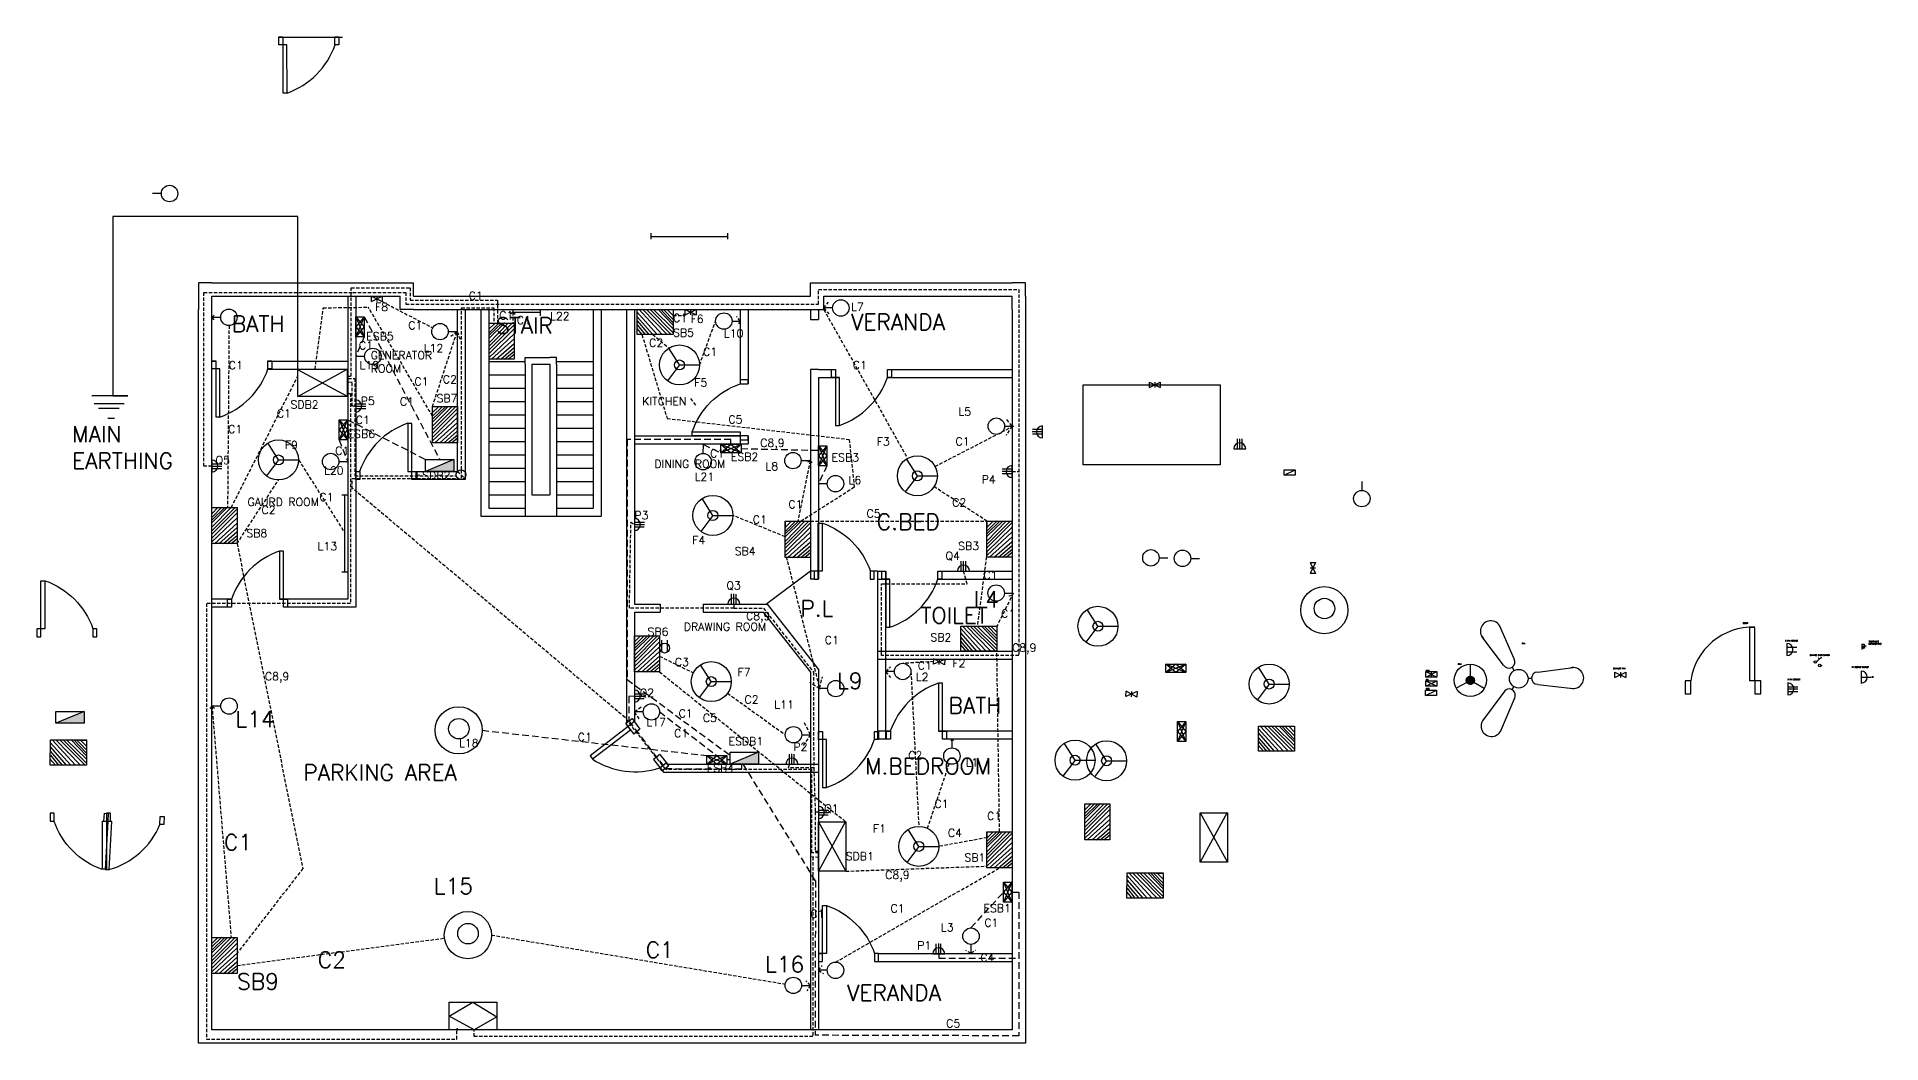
# Model space of a CAD drawing. Header units: inches. Extents: x -1266 to 1172, y -770 to 654.
# Drawn here: x -211 to 1172, y -100 to 654 of the extents above; entities that cross this region are included whole.
import ezdxf

# ---------------------------------------------------------------- set-up
doc = ezdxf.new("R2010")
doc.units = ezdxf.units.IN
doc.header["$LTSCALE"] = 20
doc.header["$MEASUREMENT"] = 0
doc.linetypes.add('HIDDEN', pattern=[0.375, 0.25, -0.125])
doc.linetypes.add('HIDDEN2', pattern=[0.1875, 0.125, -0.0625])
doc.layers.get('0').update_dxf_attribs({"color": 36})
for name, color, linetype in [('ASHADE', 7, 'Continuous'), ('Ceiling Fan', 30, 'Continuous'), ('Dimensions', 250, 'Continuous'), ('Door', 6, 'Continuous'), ('energy bulb', 92, 'Continuous'), ('fan', 10, 'Continuous'), ('Hidden', 1, 'HIDDEN'), ('HIDDEN2', 160, 'HIDDEN2'), ('power socket', 16, 'Continuous'), ('Texts', 250, 'Continuous')]:
    doc.layers.add(name, color=color, linetype=linetype)
doc.styles.get("Standard").update_dxf_attribs({"font": 'simplex.shx', "height": 12})

# ---------------------------------------------------------------- blocks, each defined once
blk = doc.blocks.new('Door1')
at = {"layer": 'Door'}
for p, q in [((42, 42), (39, 42)), ((39, 42), (39, 6)), ((42, 6), (42, 42)), ((0, 6), (3, 6)), ((0, 0), (0, 6)), ((3, 0), (0, 0)), ((3, 6), (3, 0)), ((39, 6), (42, 6)), ((42, 6), (45, 6)), ((42, 0), (42, 6)), ((45, 0), (42, 0)), ((45, 6), (45, 0))]:
    blk.add_line(p, q, dxfattribs=at)
blk.add_arc((58.1, -13.1), 58.4, 109.1451, 160.8549, dxfattribs=at)
blk = doc.blocks.new('A$C54104F71')
at = {"layer": 'Door', "rotation": 270}
blk.add_blockref('Door1', (0, 45), dxfattribs=at)
blk = doc.blocks.new('fan')
at = {"layer": 'Ceiling Fan'}
for q in [(-9.1, -12), (-8.1, 12.7), (15, 0)]:
    blk.add_line((0, 0), q, dxfattribs=at)
for radius in [15, 3.74]:
    blk.add_circle((0, 0), radius, dxfattribs=at)
blk = doc.blocks.new('light4')
at = {"layer": 'energy bulb'}
blk.add_line((6.7, 0), (0, 0), dxfattribs=at)
blk.add_circle((12.8, 0), 6.16, dxfattribs=at)
blk = doc.blocks.new('light3')
at = {"layer": 'energy bulb'}
for p, q in [((0, 2.2), (0, -2.2)), ((57.6, 2.2), (57.6, -2.2)), ((0, -0.1), (57.6, -0.1))]:
    blk.add_line(p, q, dxfattribs=at)

msp = doc.modelspace()

# ---------------------------------------------------------------- hatches: boundary and pattern name
h = msp.add_hatch(color=256)
h.set_gradient(color2=(0, 0, 0), one_color=1)
h.paths.add_polyline_path([(80.7, 328.7), (101.9, 328.7), (101.9, 337.7)])
h = msp.add_hatch()
h.set_pattern_fill('ANSI31')
h.set_pattern_definition([(45, (803.06653, 140.36898), (-0.08838835, 0.08838835), [])])
h.paths.add_polyline_path([(860.9, 172.1, 1), (867.1, 172.1, 1)])
h = msp.add_hatch(color=256)
h.set_gradient(color2=(0, 0, 0), one_color=1)
h.paths.add_polyline_path([(-196.5, 139.9), (-175.3, 139.9), (-175.3, 148.8)])
h = msp.add_hatch(color=256)
h.set_gradient(color2=(0, 0, 0), one_color=1)
h.paths.add_polyline_path([(309, 109.3), (330.2, 109.3), (330.2, 118.3)])

# ---------------------------------------------------------------- linework, layer by layer
for p, q in [((-15.2, 519.7), (-153.9, 519.7)), ((-153.9, 519.7), (-153.9, 385.4)), ((-15.2, 405.4), (-15.2, 519.7)), ((40, 456), (40, 460.1)), ((40, 460.1), (48.1, 456)), ((44.1, 460.1), (44.1, 456)), ((48.1, 460.1), (48.1, 456)), ((28.3, 444.6), (34.7, 437)), ((34.7, 444.6), (28.3, 437)), ((28.3, 444.6), (34.7, 429.5)), ((34.7, 444.6), (28.3, 429.5)), ((239.1, 448.3), (254.4, 431.3)), ((239.2, 444.7), (251, 431.4)), ((240.5, 450.2), (258.1, 431.3)), ((243.2, 450.2), (261.8, 431.3)), ((246.3, 450.1), (264.9, 431.4)), ((248.8, 450.2), (266.2, 432.7)), ((251.5, 450.1), (266.2, 435.7)), ((254.7, 450.2), (266.3, 438.3)), ((256.8, 450.2), (266.1, 440.4)), ((259.1, 450), (266.4, 442.5)), ((261.1, 450), (266, 450)), ((261.8, 450), (266.2, 445.6)), ((275.4, 446), (275.4, 450)), ((275.4, 450), (283.5, 446)), ((279.4, 450), (279.4, 446)), ((283.5, 450), (283.5, 446)), ((34.7, 437), (28.3, 429.5)), ((28.3, 437), (34.7, 429.5)), ((128.2, 428.4), (140.1, 440)), ((128.2, 422.4), (145.6, 439.9)), ((128.2, 430.5), (137.9, 439.8)), ((128.2, 416.9), (147.1, 435.5)), ((128.3, 425.2), (142.7, 439.9)), ((128.3, 419.9), (147, 438.6)), ((128.3, 414.2), (147.1, 431.8)), ((128.4, 432.7), (135.9, 440.1)), ((128.4, 435.5), (132.8, 439.9)), ((128.4, 434.7), (128.4, 439.6)), ((239.1, 435.8), (242.9, 431.3)), ((239.2, 441.5), (248, 431.4)), ((239.2, 438.6), (245.2, 431.3)), ((130.1, 412.8), (147.1, 428.1)), ((133.7, 412.9), (147.1, 424.7)), ((137, 412.9), (147, 421.7)), ((139.8, 412.9), (147.1, 418.9)), ((142.6, 412.8), (147.1, 416.6)), ((-15.3, 405.2), (21.9, 385)), ((-15.2, 384.9), (21.8, 405.4)), ((623.4, 391.5), (623.4, 395.6)), ((623.4, 395.6), (631.5, 391.5)), ((627.4, 395.6), (627.4, 391.5)), ((631.5, 395.6), (631.5, 391.5)), ((-153.9, 385.4), (-169.6, 385.4)), ((-167.7, 379.7), (-145.4, 379.7)), ((-164.6, 376), (-149, 376)), ((-153.9, 385.4), (-142.7, 385.4)), ((-142.7, 385.4), (-153.9, 385.4)), ((28.3, 382.2), (28.3, 373.2)), ((28.3, 379.4), (35.8, 379.4)), ((28.3, 377.7), (35.9, 377.7)), ((28.3, 375.9), (35.8, 375.9)), ((85.8, 365.7), (97.6, 377.4)), ((85.8, 367.8), (95.5, 377.2)), ((85.8, 359.8), (103.2, 377.2)), ((85.8, 357.2), (104.5, 375.9)), ((85.9, 370.1), (93.4, 377.4)), ((85.9, 372.8), (90.4, 377.2)), ((85.9, 362.5), (100.3, 377.2)), ((85.9, 372), (85.9, 376.9)), ((-157.7, 368.5), (-152.7, 368.5)), ((15.9, 367.4), (22.2, 359.8)), ((22.2, 367.4), (15.9, 359.8)), ((15.9, 367.4), (22.2, 352.3)), ((22.2, 367.4), (15.9, 352.3)), ((22.2, 359.8), (15.9, 352.3)), ((15.9, 359.8), (22.2, 352.3)), ((85.8, 354.2), (104.6, 372.9)), ((85.8, 351.5), (104.6, 369.1)), ((87.7, 350.1), (104.7, 365.4)), ((91.3, 350.2), (104.6, 362.1)), ((543.1, 360.1), (535.7, 360.1)), ((543.1, 353.8), (543.1, 362.8)), ((94.5, 350.2), (104.6, 359)), ((97.4, 350.2), (104.6, 356.2)), ((100.2, 350.1), (104.7, 353.9)), ((302.1, 342.7), (309.6, 349)), ((302.1, 349), (309.6, 342.7)), ((302.1, 342.7), (317.2, 349)), ((302.1, 349), (317.2, 342.7)), ((309.6, 349), (317.2, 342.7)), ((309.6, 342.7), (317.2, 349)), ((375.2, 347.9), (381.6, 340.4)), ((381.6, 347.9), (375.2, 340.4)), ((375.2, 347.9), (381.6, 332.9)), ((381.6, 347.9), (375.2, 332.9)), ((543.1, 358.3), (535.5, 358.3)), ((543.1, 356.6), (535.6, 356.6)), ((689.4, 345.6), (689.4, 353.1)), ((691.1, 345.6), (691.1, 353.2)), ((692.9, 345.6), (692.9, 353)), ((-79.6, 337.2), (-79.6, 328.2)), ((-79.6, 334.4), (-72.1, 334.4)), ((-79.6, 332.7), (-72, 332.7)), ((101.9, 337.7), (80.7, 328.7)), ((381.6, 340.4), (375.2, 332.9)), ((375.2, 340.4), (381.6, 332.9)), ((520.4, 324.1), (520.4, 333.1)), ((686.6, 345.6), (695.6, 345.6)), ((-79.6, 331), (-72.2, 331)), ((520.4, 328.6), (512.9, 328.6)), ((520.4, 326.9), (512.9, 326.9)), ((520.4, 330.4), (513, 330.4)), ((724.5, 329.9), (732.6, 329.9)), ((724.5, 325.8), (724.5, 329.9)), ((732.6, 325.8), (724.5, 325.8)), ((732.6, 329.9), (732.6, 325.8)), ((-79.6, 290.1), (-67.8, 301.8)), ((-79.6, 292.2), (-69.9, 301.6)), ((-79.6, 284.2), (-62.2, 301.6)), ((-79.6, 278.6), (-60.8, 297.3)), ((-79.5, 286.9), (-65.1, 301.6)), ((-79.5, 296.5), (-79.5, 301.4)), ((-79.5, 281.7), (-60.9, 300.4)), ((-79.5, 275.9), (-60.8, 293.6)), ((-79.4, 294.5), (-72, 301.8)), ((-79.4, 297.2), (-75, 301.6)), ((237.2, 293.4), (237.2, 284.4)), ((237.2, 290.7), (244.7, 290.7)), ((350.3, 279.7), (362.2, 291.3)), ((350.3, 273.7), (367.8, 291.2)), ((350.3, 281.8), (360.1, 291.1)), ((350.5, 284), (358, 291.4)), ((350.5, 286.8), (354.9, 291.2)), ((350.5, 276.5), (364.8, 291.2)), ((350.5, 286), (350.5, 290.9)), ((501.6, 279.9), (513.4, 291.5)), ((501.6, 273.9), (519, 291.4)), ((501.6, 282), (511.3, 291.3)), ((501.7, 284.2), (509.2, 291.6)), ((501.7, 287), (506.2, 291.4)), ((501.7, 276.7), (516.1, 291.4)), ((501.7, 286.2), (501.7, 291.1)), ((-77.7, 274.5), (-60.7, 289.8)), ((-74.1, 274.6), (-60.8, 286.5)), ((-70.9, 274.7), (-60.8, 283.4)), ((-68, 274.7), (-60.7, 280.6)), ((-65.2, 274.6), (-60.7, 278.3)), ((237.2, 288.9), (244.8, 288.9)), ((237.2, 287.2), (244.6, 287.2)), ((350.4, 271.2), (369.1, 289.9)), ((350.4, 268.2), (369.2, 286.8)), ((350.4, 265.5), (369.2, 283.1)), ((352.3, 264.1), (369.2, 279.4)), ((501.6, 271.4), (520.3, 290.1)), ((501.6, 268.4), (520.4, 287)), ((501.6, 265.7), (520.4, 283.3)), ((503.5, 264.3), (520.5, 279.6)), ((355.8, 264.2), (369.2, 276)), ((359.1, 264.2), (369.2, 273)), ((361.9, 264.2), (369.2, 270.2)), ((364.7, 264.1), (369.2, 267.9)), ((507.1, 264.4), (520.4, 276.2)), ((510.3, 264.4), (520.4, 273.2)), ((513.2, 264.4), (520.4, 270.4)), ((516, 264.3), (520.5, 268.1)), ((479.5, 253.9), (488.5, 253.9)), ((482.2, 253.9), (482.2, 261.4)), ((484, 253.9), (484, 261.5)), ((485.7, 253.9), (485.7, 261.3)), ((743.8, 260.3), (747.9, 260.3)), ((747.9, 260.3), (743.8, 252.2)), ((747.9, 256.2), (743.8, 256.2)), ((747.9, 252.2), (743.8, 252.2)), ((310, 229.3), (310, 236.8)), ((311.8, 229.3), (311.8, 236.9)), ((313.5, 229.3), (313.5, 236.7)), ((307.3, 229.3), (316.3, 229.3)), ((481.9, 211), (497.2, 193.9)), ((483.3, 212.8), (500.9, 194)), ((486, 212.9), (504.6, 194)), ((489.1, 212.8), (507.7, 194.1)), ((491.6, 212.8), (509, 195.4)), ((494.3, 212.7), (509, 198.3)), ((497.5, 212.8), (509.1, 201)), ((499.6, 212.8), (508.9, 203.1)), ((501.9, 212.7), (509.2, 205.1)), ((503.9, 212.7), (508.8, 212.7)), ((504.6, 212.7), (509, 208.2)), ((896.8, 188.1), (886.2, 212.8)), ((1077.4, 211.8), (1073.4, 211.8)), ((1073.4, 211.8), (1073.4, 171.8)), ((1077.4, 171.8), (1077.4, 211.8)), ((237.2, 193.9), (249, 205.5)), ((237.2, 187.9), (254.6, 205.4)), ((237.2, 196), (246.9, 205.3)), ((237.2, 185.4), (255.9, 204.1)), ((237.2, 182.4), (256, 201)), ((237.2, 179.7), (256, 197.3)), ((237.3, 198.2), (244.8, 205.6)), ((237.3, 201), (241.8, 205.4)), ((237.3, 190.7), (251.7, 205.4)), ((237.3, 200.2), (237.3, 205.1)), ((239.1, 178.3), (256.1, 193.6)), ((257.8, 193.3), (257.8, 202.1)), ((262, 193.2), (262, 202.2)), ((481.9, 198.5), (485.7, 194)), ((482, 207.4), (493.8, 194)), ((482, 204.1), (490.8, 194)), ((482, 201.3), (488, 194)), ((888.9, 183.5), (872.6, 204.9)), ((1101.4, 199.7), (1101.4, 190.8)), ((1101.4, 197), (1108.8, 197)), ((1157.5, 199.1), (1157.5, 195.2)), ((1157.5, 199.1), (1158.9, 199.1)), ((1157.5, 197.8), (1159.7, 197.8)), ((1157.5, 197.2), (1159.7, 197.2)), ((1158.9, 196.1), (1157.5, 196.1)), ((1158.9, 199.1), (1159.4, 199.1)), ((1158.9, 196.1), (1159.4, 196.1)), ((1159.4, 199.1), (1159.4, 196.1)), ((242.7, 178.4), (256, 190.2)), ((245.9, 178.4), (256, 187.2)), ((248.8, 178.4), (256.1, 184.4)), ((251.6, 178.3), (256.1, 182.1)), ((461.6, 184.1), (461.8, 188.2)), ((469.7, 183.7), (461.8, 188.2)), ((465.7, 183.9), (465.9, 188)), ((469.9, 187.8), (469.7, 183.7)), ((643.2, 177.9), (635.7, 184.3)), ((643.2, 184.3), (635.7, 177.9)), ((650.8, 184.3), (635.7, 177.9)), ((650.8, 177.9), (635.7, 184.3)), ((650.8, 184.3), (643.2, 177.9)), ((650.8, 177.9), (643.2, 184.3)), ((864, 184.2), (864, 175.2)), ((895.3, 181.9), (896.6, 179.7)), ((896.2, 180.4), (896.2, 180.4)), ((914.5, 178.3), (941.2, 181.6)), ((1101.4, 193.5), (1108.8, 193.5)), ((1121.8, 185.9), (1121.2, 185.9)), ((1123.6, 185.9), (1125.8, 188.3)), ((1125.8, 188.4), (1125.8, 188.4)), ((1126.7, 189.3), (1127.6, 189.3)), ((1126.9, 183.2), (1127.8, 183.2)), ((830.6, 171.6), (838.8, 171.6)), ((830.6, 167.6), (830.6, 171.6)), ((830.6, 171.6), (838.8, 167.6)), ((838.8, 167.6), (830.6, 167.6)), ((830.7, 178.6), (838.8, 178.6)), ((830.7, 174.5), (830.7, 178.6)), ((830.7, 178.6), (838.8, 174.5)), ((838.8, 174.5), (830.7, 174.5)), ((834.7, 178.6), (834.7, 174.5)), ((838.8, 178.6), (838.8, 174.5)), ((838.8, 171.6), (838.8, 167.6)), ((861.3, 170.5), (853.5, 166.1)), ((866.7, 170.6), (874.5, 166.1)), ((895.3, 165.1), (896.6, 167.3)), ((896.1, 166.7), (896.1, 166.7)), ((909.9, 173.5), (907.3, 173.5)), ((908.1, 173.4), (908.1, 173.4)), ((914.5, 169), (941.2, 166)), ((972.4, 174.1), (972.4, 178.2)), ((972.4, 178.2), (980.5, 174.1)), ((976.5, 178.2), (976.5, 174.1)), ((980.5, 178.2), (980.5, 174.1)), ((1029.4, 171.8), (1025.2, 171.8)), ((1025.2, 171.5), (1025.2, 162)), ((1029.4, 162), (1029.4, 171.8)), ((1077.4, 171.8), (1073.4, 171.8)), ((1081.7, 171.8), (1077.4, 171.8)), ((1077.4, 171.8), (1077.4, 171.6)), ((1077.4, 171.5), (1077.4, 171.7)), ((1077.4, 171.5), (1077.4, 162)), ((1081.7, 162), (1081.7, 171.8)), ((1102.1, 170.1), (1102.1, 161.1)), ((1102.1, 167.3), (1109.5, 167.3)), ((1157.1, 179), (1157.1, 170)), ((1157.1, 174.5), (1164.6, 174.5)), ((237.2, 164.8), (237.2, 155.8)), ((237.2, 162), (244.7, 162)), ((237.2, 160.3), (244.8, 160.3)), ((237.2, 158.5), (244.6, 158.5)), ((605.8, 159.9), (606, 164)), ((613.9, 159.5), (606, 164)), ((609.9, 159.7), (610.1, 163.8)), ((614.1, 163.6), (613.9, 159.5)), ((830.5, 164.8), (838.7, 164.8)), ((830.5, 160.7), (830.5, 164.8)), ((838.7, 160.7), (830.5, 160.7)), ((838.7, 164.8), (838.7, 160.7)), ((889.1, 163.3), (873.1, 141.8)), ((897.1, 158.7), (886.7, 133.9)), ((1025.2, 162), (1029.4, 162)), ((1077.4, 162), (1081.7, 162)), ((1102.1, 165.6), (1109.6, 165.6)), ((1102.1, 163.8), (1109.5, 163.8)), ((-175.3, 148.8), (-196.5, 139.9)), ((644.4, 141.2), (650.7, 133.7)), ((650.7, 141.2), (644.4, 133.7)), ((644.4, 141.2), (650.7, 126.2)), ((650.7, 141.2), (644.4, 126.2)), ((-200.7, 125.6), (-185.4, 108.5)), ((-199.3, 127.4), (-181.7, 108.6)), ((-196.6, 127.5), (-178, 108.6)), ((-193.6, 127.4), (-174.9, 108.7)), ((-191, 127.4), (-173.6, 110)), ((-188.3, 127.3), (-173.6, 112.9)), ((-185.1, 127.4), (-173.5, 115.6)), ((-183, 127.4), (-173.7, 117.7)), ((-180.7, 127.3), (-173.4, 119.7)), ((-178.8, 127.3), (-173.9, 127.3)), ((-178, 127.3), (-173.6, 122.8)), ((650.7, 133.7), (644.4, 126.2)), ((644.4, 133.7), (650.7, 126.2)), ((705, 136), (720.3, 119)), ((705.1, 132.4), (716.9, 119)), ((705.1, 129.1), (713.9, 119)), ((705.1, 126.3), (711.1, 119)), ((706.4, 137.8), (724, 119)), ((709.1, 137.9), (727.7, 119)), ((712.2, 137.8), (730.8, 119.1)), ((714.7, 137.9), (732.1, 120.4)), ((717.4, 137.7), (732.1, 123.3)), ((720.6, 137.8), (732.2, 126)), ((722.7, 137.8), (732, 128.1)), ((725, 137.7), (732.3, 130.2)), ((727, 137.7), (731.9, 137.7)), ((727.8, 137.7), (732.1, 133.2)), ((-200.7, 113.1), (-196.9, 108.6)), ((-200.6, 122), (-188.8, 108.6)), ((-200.6, 118.7), (-191.8, 108.6)), ((-200.6, 115.9), (-194.6, 108.6)), ((291.5, 109.3), (299, 115.7)), ((291.5, 115.7), (299, 109.3)), ((291.5, 109.3), (306.6, 115.7)), ((291.5, 115.7), (306.6, 109.3)), ((299, 115.7), (306.6, 109.3)), ((299, 109.3), (306.6, 115.7)), ((330.2, 118.3), (309, 109.3)), ((353.6, 109.3), (353.6, 116.8)), ((355.3, 109.3), (355.3, 116.9)), ((357.1, 109.3), (357.1, 116.7)), ((705, 123.5), (708.8, 119)), ((350.8, 109.3), (359.8, 109.3)), ((375.2, 77.5), (375.2, 68.5)), ((375.2, 74.7), (382.7, 74.7)), ((375.2, 73), (382.8, 73)), ((375.2, 71.2), (382.6, 71.2)), ((574.9, 68), (586.7, 79.7)), ((574.9, 70.1), (584.6, 79.5)), ((574.9, 62.1), (592.3, 79.5)), ((574.9, 56.5), (593.7, 75.2)), ((575, 64.9), (589.4, 79.5)), ((575, 74.4), (575, 79.3)), ((575, 59.6), (593.6, 78.3)), ((575, 53.8), (593.7, 71.5)), ((575.1, 72.4), (582.5, 79.7)), ((575.1, 75.2), (579.5, 79.5)), ((681.8, 72.9), (661.5, 35.7)), ((661.5, 72.8), (681.9, 35.7)), ((395.5, 66.2), (375.3, 28.9)), ((375.3, 66), (395.7, 29)), ((501.6, 47), (513.4, 58.7)), ((501.6, 49.1), (511.3, 58.5)), ((501.6, 41.1), (519, 58.5)), ((501.6, 38.6), (520.3, 57.3)), ((501.7, 51.4), (509.2, 58.7)), ((501.7, 54.1), (506.2, 58.5)), ((501.7, 43.8), (516.1, 58.5)), ((501.7, 53.4), (501.7, 58.3)), ((576.8, 52.4), (593.8, 67.8)), ((580.4, 52.5), (593.7, 64.4)), ((583.6, 52.6), (593.7, 61.3)), ((586.5, 52.6), (593.8, 58.5)), ((589.3, 52.5), (593.8, 56.3)), ((501.6, 35.5), (520.4, 54.2)), ((501.6, 32.8), (520.4, 50.5)), ((503.5, 31.4), (520.5, 46.7)), ((507.1, 31.5), (520.4, 43.4)), ((510.3, 31.6), (520.4, 40.3)), ((513.2, 31.6), (520.4, 37.5)), ((516, 31.5), (520.5, 35.2)), ((607.9, 27.7), (625.5, 8.9)), ((610.6, 27.8), (629.2, 8.9)), ((613.6, 27.7), (632.3, 9)), ((616.1, 27.8), (633.5, 10.3)), ((618.9, 27.7), (633.5, 13.2)), ((622.1, 27.8), (633.7, 15.9)), ((624.2, 27.7), (633.5, 18)), ((514, 20.8), (520.3, 13.3)), ((520.3, 20.8), (514, 13.3)), ((514, 20.8), (520.3, 5.8)), ((520.3, 20.8), (514, 5.8)), ((606.5, 25.9), (621.8, 8.9)), ((606.6, 22.3), (618.4, 8.9)), ((606.6, 19.1), (615.3, 9)), ((606.6, 16.2), (612.5, 8.9)), ((626.5, 27.6), (633.8, 20.1)), ((628.4, 27.6), (633.3, 27.6)), ((629.2, 27.6), (633.6, 23.1)), ((520.3, 13.3), (514, 5.8)), ((514, 13.3), (520.3, 5.8)), ((606.5, 13.4), (610.3, 8.9)), ((-79.6, -32.2), (-67.8, -20.6)), ((-79.6, -38.1), (-62.2, -20.7)), ((-79.6, -30.1), (-69.9, -20.8)), ((-79.6, -40.7), (-60.9, -22)), ((-79.6, -43.7), (-60.8, -25.1)), ((-79.5, -27.8), (-72, -20.5)), ((-79.5, -25.1), (-75, -20.7)), ((-79.5, -35.4), (-65.1, -20.7)), ((-79.5, -25.9), (-79.5, -21)), ((463.6, -32.9), (463.6, -25.4)), ((465.4, -32.9), (465.4, -25.3)), ((467.1, -32.9), (467.1, -25.5)), ((-79.5, -46.4), (-60.8, -28.8)), ((-77.7, -47.8), (-60.7, -32.5)), ((-74.1, -47.7), (-60.8, -35.8)), ((-70.9, -47.7), (-60.8, -38.9)), ((460.9, -32.9), (469.9, -32.9)), ((-68, -47.7), (-60.7, -41.7)), ((-65.2, -47.8), (-60.7, -44)), ((98.3, -79.8), (116, -69.3)), ((117.1, -89.9), (98.4, -79.7)), ((116, -69.3), (134.1, -80.1)), ((134.1, -80.1), (117.1, -89.9))]:
    msp.add_line(p, q)
for points in [[(40, 456), (48.1, 460.1)], [(275.4, 446), (283.5, 450)], [(623.4, 391.5), (631.5, 395.6)], [(724.5, 325.8), (732.6, 329.9)], [(743.8, 260.3), (747.9, 252.2)], [(469.9, 187.8), (461.6, 184.1)], [(830.6, 167.6), (838.8, 171.6)], [(830.7, 174.5), (838.8, 178.6)], [(972.4, 174.1), (980.5, 178.2)], [(614.1, 163.6), (605.8, 159.9)], [(830.5, 160.7), (838.7, 164.8)]]:
    msp.add_lwpolyline(points)
for points in [[(34.7, 444.6), (34.7, 429.5), (28.3, 429.5), (28.3, 444.6)], [(266.3, 450.1), (266.2, 431.3), (239.2, 431.4), (239.2, 450.2)], [(128.3, 439.9), (147.1, 439.9), (147.1, 412.9), (128.3, 412.9)], [(-15.2, 405.4), (21.8, 405.4), (21.8, 384.9), (-15.2, 384.9)], [(85.8, 377.3), (104.7, 377.3), (104.7, 350.2), (85.8, 350.2)], [(22.2, 367.4), (22.2, 352.3), (15.9, 352.3), (15.9, 367.4)], [(302.1, 349), (317.2, 349), (317.2, 342.7), (302.1, 342.7)], [(381.6, 347.9), (381.6, 332.9), (375.2, 332.9), (375.2, 347.9)], [(101.9, 328.7), (80.7, 328.7), (80.7, 337.7), (101.9, 337.7)], [(-79.6, 301.7), (-60.7, 301.7), (-60.7, 274.6), (-79.6, 274.6)], [(350.4, 291.3), (369.2, 291.3), (369.2, 264.2), (350.4, 264.2)], [(501.6, 291.4), (520.5, 291.4), (520.5, 264.4), (501.6, 264.4)], [(509.1, 212.8), (509, 193.9), (482, 194), (482, 212.8)], [(237.2, 205.5), (256.1, 205.5), (256.1, 178.4), (237.2, 178.4)], [(650.8, 177.9), (635.7, 177.9), (635.7, 184.3), (650.8, 184.3)], [(-175.3, 139.9), (-196.5, 139.9), (-196.5, 148.8), (-175.3, 148.8)], [(650.7, 141.2), (650.7, 126.2), (644.4, 126.2), (644.4, 141.2)], [(-173.5, 127.4), (-173.6, 108.5), (-200.7, 108.6), (-200.6, 127.4)], [(732.2, 137.8), (732.1, 118.9), (705.1, 119), (705.1, 137.8)], [(291.5, 115.7), (306.6, 115.7), (306.6, 109.3), (291.5, 109.3)], [(330.2, 109.3), (309, 109.3), (309, 118.3), (330.2, 118.3)], [(574.9, 79.6), (593.8, 79.6), (593.8, 52.5), (574.9, 52.5)], [(681.9, 72.8), (681.9, 35.8), (661.5, 35.8), (661.5, 72.8)], [(395.7, 66.1), (395.7, 29), (375.3, 29), (375.3, 66.1)], [(501.6, 58.6), (520.5, 58.6), (520.5, 31.5), (501.6, 31.5)], [(633.7, 27.7), (633.6, 8.9), (606.5, 8.9), (606.6, 27.8)], [(520.3, 20.8), (520.3, 5.8), (514, 5.8), (514, 20.8)], [(-79.6, -20.6), (-60.7, -20.6), (-60.7, -47.7), (-79.6, -47.7)]]:
    msp.add_lwpolyline(points, close=True)
for centre, radius in [((259.9, 196.3), 3.74), ((864, 172.1), 12.1), ((900.3, 173.3), 6.99), ((1122.7, 185.9), 0.898), ((1126, 183.2), 0.898), ((864, 172.1), 3.13)]:
    msp.add_circle(centre, radius)
for centre, radius, start, end in [((28.3, 377.7), 4.5, 270, 90), ((543.1, 358.3), 4.5, 90, 270), ((691.1, 345.6), 4.5, 0, 180), ((-79.6, 332.7), 4.5, 270, 90), ((520.4, 328.6), 4.5, 90, 270), ((237.2, 288.9), 4.5, 270, 90), ((484, 253.9), 4.5, 0, 180), ((311.8, 229.3), 4.5, 0, 180), ((879.4, 208.9), 7.82, 16.8071, 224.2774), ((1075.4, 165.4), 46.5, 87.5324, 172.1217), ((1101.4, 195.2), 4.5, 270, 90), ((892.8, 185.8), 4.61, 210, 30), ((941.2, 173.8), 7.82, 256.8071, 104.2774), ((1125.8, 189.3), 0.898, 180, 0), ((914.5, 173.7), 4.61, 90, 270), ((1102.1, 165.6), 4.5, 270, 90), ((1157.1, 174.5), 4.5, 270, 90), ((237.2, 160.3), 4.5, 270, 90), ((893.1, 161), 4.61, 330, 150), ((879.9, 137.8), 7.82, 136.8071, 344.2774), ((355.3, 109.3), 4.5, 0, 180), ((375.2, 73), 4.5, 270, 90), ((465.4, -32.9), 4.5, 0, 180)]:
    msp.add_arc(centre, radius, start, end)
at = {"layer": 'ASHADE'}
for p, q in [((369.2, 442.7), (375.2, 442.7)), ((316.5, 349.3), (322.5, 349.3)), ((372.1, 247.9), (369.2, 247.9)), ((375.2, 247.9), (375.1, 247.9)), ((256.6, 229.3), (256.6, 223.3)), ((288.7, 229.3), (288.7, 223.3)), ((236.9, 131.8), (236.8, 131.7)), ((241.4, 135.5), (236.9, 131.8)), ((256.3, 116.6), (251.6, 112.8))]:
    msp.add_line(p, q, dxfattribs=at)
at = {"layer": 'Dimensions'}
for p, q in [((-79.6, 470.1), (-89.6, 470.1)), ((-89.6, 470.1), (-89.6, 460.1)), ((-89.6, 460.1), (-89.6, 450.1)), ((-79.6, 470.1), (71.6, 470.1)), ((-79.6, 460.1), (61.6, 460.1)), ((-79.6, 450.1), (-79.6, 460.1)), ((22.3, 460.1), (22.3, 322.7)), ((28.3, 460.1), (28.3, 322.7)), ((61.6, 450.1), (61.6, 460.1)), ((71.6, 460.1), (71.6, 470.1)), ((71.6, 460.1), (369.2, 460.1)), ((369.2, 460.1), (369.2, 470.1)), ((369.2, 470.1), (520.4, 470.1)), ((379.2, 450.1), (379.2, 460.1)), ((379.2, 460.1), (520.4, 460.1)), ((530.4, 470.1), (520.4, 470.1)), ((520.4, 450.1), (520.4, 460.1)), ((530.4, 460.1), (530.4, 470.1)), ((530.4, 460.1), (530.4, 450.1)), ((-89.6, -89.9), (-89.6, 450.1)), ((-79.6, -89.9), (-79.6, 450.1)), ((71.6, 450.1), (61.6, 450.1)), ((71.6, 450.1), (369.2, 450.1)), ((104.6, 328.7), (104.6, 450.1)), ((110.6, 322.7), (110.6, 450.1)), ((122, 450.1), (122, 295.2)), ((128, 450.1), (128, 301.2)), ((206.2, 450.1), (206.2, 301.2)), ((212.2, 450.1), (212.2, 295.2)), ((231.2, 450.1), (231.2, 138.8)), ((237.2, 450.1), (237.2, 229.3)), ((316.5, 450.1), (316.5, 394.3)), ((322.5, 450.1), (322.5, 394.3)), ((369.2, 450.1), (369.2, 442.7)), ((369.2, 450.1), (379.2, 450.1)), ((375.2, 450.1), (375.2, 442.7)), ((520.4, 450.1), (520.4, -89.9)), ((530.4, 450.1), (530.4, -89.9)), ((-79.6, 411.4), (-76.6, 411.4)), ((-37.6, 411.4), (22.3, 411.4)), ((-37.6, 405.4), (22.3, 405.4)), ((128, 411.2), (155.4, 411.2)), ((128, 401.2), (155.4, 401.2)), ((155.4, 409.2), (155.4, 414.2)), ((155.4, 414.2), (160.4, 414.2)), ((155.4, 409.2), (155.4, 301.2)), ((160.4, 414.2), (173.8, 414.2)), ((160.4, 409.2), (160.4, 311.2)), ((160.4, 409.2), (173.8, 409.2)), ((178.8, 414.2), (173.8, 414.2)), ((173.8, 409.2), (173.8, 311.2)), ((178.8, 409.2), (178.8, 414.2)), ((178.8, 411.2), (206.2, 411.2)), ((178.8, 409.2), (178.8, 301.2)), ((178.8, 401.2), (206.2, 401.2)), ((375.2, 405.1), (369.2, 405.1)), ((369.2, 405.1), (369.2, 247.9)), ((375.2, 405.1), (387.9, 405.1)), ((426.9, 405.1), (520.4, 405.1)), ((128, 391.2), (155.4, 391.2)), ((178.8, 391.2), (206.2, 391.2)), ((375.2, 399.1), (390.9, 399.1)), ((375.2, 399.1), (375.2, 247.9)), ((426.9, 399.1), (520.4, 399.1)), ((128, 381.2), (155.4, 381.2)), ((178.8, 381.2), (206.2, 381.2)), ((128, 371.2), (155.4, 371.2)), ((128, 361.2), (155.4, 361.2)), ((178.8, 371.2), (206.2, 371.2)), ((178.8, 361.2), (206.2, 361.2)), ((128, 351.2), (155.4, 351.2)), ((178.8, 351.2), (206.2, 351.2)), ((237.2, 355.3), (316.5, 355.3)), ((237.2, 349.3), (316.5, 349.3)), ((316.5, 358.3), (316.5, 349.3)), ((322.5, 355.3), (322.5, 349.3)), ((128, 341.2), (155.4, 341.2)), ((178.8, 341.2), (206.2, 341.2)), ((22.3, 322.7), (22.3, 232.9)), ((28.3, 328.7), (31.3, 328.7)), ((28.3, 322.7), (28.3, 226.9)), ((70.3, 328.7), (104.6, 328.7)), ((128, 331.2), (155.4, 331.2)), ((128, 321.2), (155.4, 321.2)), ((178.8, 331.2), (206.2, 331.2)), ((178.8, 321.2), (206.2, 321.2)), ((128, 311.2), (155.4, 311.2)), ((160.4, 311.2), (173.8, 311.2)), ((178.8, 311.2), (206.2, 311.2)), ((122, 295.2), (122, 295.2)), ((122, 295.2), (212.2, 295.2)), ((128, 301.2), (155.4, 301.2)), ((155.4, 301.2), (155.4, 295.2)), ((178.8, 301.2), (178.8, 295.2)), ((178.8, 301.2), (206.2, 301.2)), ((369.2, 253.9), (336.6, 229.4)), ((375.2, 253.9), (369.2, 253.9)), ((419.6, 253.9), (414.1, 253.9)), ((419.6, 253.9), (425.7, 253.9)), ((419.6, 253.9), (419.6, 127.9)), ((425.6, 253.9), (425.6, 127.9)), ((464.7, 253.9), (520.4, 253.9)), ((419.6, 247.9), (428.7, 247.9)), ((464.7, 247.9), (520.4, 247.9)), ((-64.8, 232.9), (-79.6, 232.9)), ((-64.8, 226.9), (-79.6, 226.9)), ((22.3, 232.9), (-28.8, 232.9)), ((28.3, 226.9), (-25.8, 226.9)), ((237.2, 229.3), (256.6, 229.3)), ((237.2, 223.3), (256.6, 223.3)), ((237.2, 223.3), (237.2, 140.9)), ((288.7, 229.3), (336.7, 229.3)), ((288.7, 223.3), (333.8, 223.3)), ((333.8, 223.3), (369.2, 178.2)), ((336.6, 229.4), (336.7, 229.3)), ((336.7, 229.3), (375.2, 180.3)), ((419.6, 193.9), (520.4, 193.9)), ((375.2, 180.3), (375.2, -89.9)), ((419.6, 187.9), (520.4, 187.9)), ((369.2, 178.2), (369.2, -89.9)), ((231.2, 138.8), (236.8, 131.7)), ((237.2, 140.9), (241.4, 135.5)), ((429.2, 133.9), (419.6, 133.9)), ((429.2, 127.9), (419.6, 127.9)), ((520.4, 133.9), (465.2, 133.9)), ((520.4, 127.9), (468.2, 127.9)), ((251.6, 112.8), (259.1, 103.3)), ((256.3, 116.6), (262, 109.3)), ((259.1, 103.3), (316.5, 103.3)), ((262, 109.3), (316.5, 109.3)), ((316.5, 109.3), (375.2, 109.3)), ((316.5, 103.3), (375.2, 103.3)), ((378.3, -32.9), (375.2, -32.9)), ((520.4, -38.9), (419.6, -38.9)), ((520.4, -32.9), (420.3, -32.9)), ((-89.6, -99.9), (-89.6, -89.9)), ((520.4, -89.9), (-79.6, -89.9)), ((530.4, -89.9), (530.4, -99.9)), ((-79.6, -99.9), (-89.6, -99.9)), ((520.4, -99.9), (-79.6, -99.9)), ((530.4, -99.9), (520.4, -99.9))]:
    msp.add_line(p, q, dxfattribs=at)
at = {"layer": 'Door'}
msp.add_line((-29.3, 654.3), (18.4, 654.3), dxfattribs=at)
at = {"layer": 'energy bulb'}
for p, q in [((146.2, 450.1), (146.2, 445.9)), ((146.2, 448.1), (166.6, 448.1)), ((166.7, 450), (166.7, 445.3))]:
    msp.add_line(p, q, dxfattribs=at)
for centre, radius in [((754.5, 224.7), 17.7), ((754.6, 225.9), 7.69), ((105.5, 134.6), 17.7), ((105.6, 135.8), 7.69), ((112.4, -18.9), 17.7), ((112.5, -17.8), 7.69)]:
    msp.add_circle(centre, radius, dxfattribs=at)
at = {"layer": 'fan'}
msp.add_lwpolyline([(573.6, 393.6), (676.5, 393.6), (676.5, 333.7), (573.6, 333.7)], close=True, dxfattribs=at)
at = {"layer": 'Hidden'}
for p, q in [((34.7, 444.6), (91.3, 337.7)), ((34.7, 429.5), (28.3, 414.9)), ((22.2, 367.4), (80.7, 337.7)), ((15.9, 352.3), (22.3, 336.1)), ((309.6, 352.5), (231.8, 352.5)), ((231.8, 352.5), (231.8, 224.7)), ((289.1, 348.8), (302.1, 342.7)), ((309.6, 349), (309.6, 352.5)), ((317.2, 345.8), (375.2, 344.5)), ((381.6, 332.9), (375.2, 319.5)), ((231.8, 224.7), (231.8, 172.7)), ((231.8, 172.7), (309, 115.9)), ((237.2, 160.3), (233, 160)), ((233, 160), (233.1, 141.6)), ((233.1, 141.6), (260.5, 105.9)), ((256.2, 148.4), (299, 115.7)), ((123.2, 134.6), (291.5, 115.7)), ((309, 112.5), (306.6, 112.5)), ((260.5, 105.9), (317.8, 105.7)), ((317.8, 105.7), (317.8, 109.3)), ((373, 21.9), (318.8, 109.3)), ((373, 21.9), (372.7, -94)), ((489.6, -13.5), (514, 13.3)), ((520.3, 13.3), (525.5, 13.3)), ((525.5, 13.3), (525.5, -94.4)), ((465.4, -32.9), (465.4, -36.3)), ((465.4, -36.3), (525.5, -36.3)), ((525.5, -94.4), (372.7, -94))]:
    msp.add_line(p, q, dxfattribs=at)
at = {"layer": 'HIDDEN2'}
for p, q in [((-85.6, 332.7), (-85.6, 462.7)), ((-85.6, 462.7), (26, 462.7)), ((24.8, 400.2), (24.8, 466.2)), ((24.8, 466.2), (69.1, 466.2)), ((26, 462.7), (65.8, 462.7)), ((65.8, 462.7), (65.8, 454)), ((69.1, 466.2), (69.1, 457)), ((69.1, 457), (134.5, 457)), ((134.5, 457), (134.5, 440.4)), ((375.2, 454), (375.2, 465)), ((375.2, 465), (525.6, 465)), ((525.6, 465), (525.6, 402)), ((-79.6, 444.2), (-77.9, 445.8)), ((-79.6, 444.2), (-78, 442.4)), ((-2.1, 405.4), (4, 451.3)), ((4, 451.3), (37.7, 451.8)), ((85.9, 370.1), (37.7, 451.8)), ((48.1, 456), (86, 436.3)), ((65.8, 454), (375.2, 454)), ((107.5, 330.1), (107.5, 451.4)), ((107.5, 451.4), (131.9, 451.4)), ((131.9, 451.4), (131.9, 439.9)), ((146.1, 448), (144.5, 446.7)), ((146, 448), (147.9, 446.6)), ((146.1, 448.1), (146.1, 439.9)), ((266.2, 445.6), (275.4, 445.6)), ((316.5, 441.4), (313.8, 444.8)), ((379.2, 451.2), (382.7, 455.5)), ((379.2, 451.2), (383.1, 446.9)), ((379.2, 450.1), (442, 338.5)), ((-66.7, 438), (-67.8, 301.8)), ((85.8, 377.3), (104.3, 433.5)), ((104.3, 433.5), (99.7, 429.8)), ((104.3, 433.5), (106.8, 427.4)), ((242.9, 431.3), (261.8, 368.4)), ((251, 431.4), (263, 421.2)), ((286.1, 408.5), (298.1, 441.4)), ((316.5, 441.4), (314.5, 438.1)), ((525.6, 402), (525.6, 193.9)), ((-65, 301.7), (-15.2, 399.9)), ((21.7, 387.2), (24.7, 387.2)), ((21.8, 400.2), (24.8, 400.2)), ((25.7, 395.5), (21.8, 395.1)), ((22.5, 398.4), (27.7, 398.4)), ((25.7, 377.7), (25.7, 395.5)), ((27.7, 398.4), (27.7, 325.4)), ((24.4, 387), (24.4, 229.7)), ((28.3, 377.7), (25.7, 377.7)), ((283.2, 378.3), (278.7, 384.3)), ((22.2, 363.5), (24.6, 363.5)), ((261.8, 368.4), (398.3, 352.7)), ((521.4, 362.6), (462.7, 332.3)), ((520.4, 362.6), (515.9, 368.3)), ((520.4, 362.6), (515.9, 355.7)), ((398.3, 352.7), (402.1, 316.8)), ((-79.6, 332.7), (-85.6, 332.7)), ((-14.5, 337.3), (20.2, 282.3)), ((368.9, 336.8), (359.8, 291.3)), ((368.9, 336.8), (367.3, 335.7)), ((368.9, 336.8), (370.2, 335.1)), ((-60.7, 274.6), (-29.6, 322.3)), ((25.5, 315.5), (25.5, 323.5)), ((25.5, 323.5), (104.6, 323.5)), ((27.7, 325.4), (103.4, 325.4)), ((104.6, 328.7), (110.3, 323.5)), ((107.3, 330), (107.3, 322.8)), ((520.4, 328.6), (525.6, 328.6)), ((230.2, 144.2), (25.5, 316.3)), ((402.1, 316.8), (362.2, 291.3)), ((501.6, 291.4), (462, 317.2)), ((233.5, 226.2), (234.6, 290.7)), ((234.6, 290.7), (237.2, 288.9)), ((350.3, 279.7), (311.1, 295.7)), ((369.2, 291.3), (501.6, 291.4)), ((-60.7, 274.6), (-11.4, 30.9)), ((351.1, 264.7), (376.2, 165.5)), ((501.6, 268.4), (494.3, 212.7)), ((486.8, 244.3), (484, 253.9)), ((422.6, 190.6), (422.6, 244.3)), ((422.6, 244.3), (486.8, 244.3)), ((521.3, 237.5), (509.1, 212.8)), ((520.4, 235.8), (517.7, 235)), ((520.4, 235.8), (520.4, 233)), ((24.4, 229.7), (-83.7, 229.7)), ((-83.7, 229.7), (-83.7, -96.8)), ((311.8, 226.2), (233.5, 226.2)), ((311.8, 229.3), (311.8, 226.2)), ((311.8, 226.2), (334, 226.2)), ((334, 226.2), (371.4, 178.3)), ((511, 58.6), (509, 193.9)), ((525.6, 193.9), (525.6, 193.9)), ((525.6, 193.9), (525.6, 190.6)), ((256, 190.2), (281.4, 177.7)), ((525.6, 190.6), (422.6, 190.6)), ((425.6, 178.7), (429.2, 182.1)), ((461.7, 186.2), (438.5, 184.8)), ((256.1, 178.4), (395.5, 66.2)), ((376.1, 165.8), (368.7, 170.5)), ((371.4, 178.3), (371.7, 106.6)), ((376.1, 166.3), (378.2, 174.6)), ((425.6, 178.7), (429.2, 174.2)), ((444.6, 178.7), (450.5, 62.6)), ((-79.5, 152.8), (-81.3, 150.6)), ((-79.6, 152.7), (-77.4, 151)), ((-79.5, 152.8), (-65.1, -20.7)), ((237.2, 148.4), (242.5, 152.3)), ((307.1, 162.4), (350.3, 131.3)), ((260.5, 105.5), (230.2, 144.2)), ((237.2, 148.4), (241, 142.5)), ((369.2, 131.3), (364.4, 140.9)), ((369.3, 131.3), (363.5, 122.8)), ((475.5, 127.9), (474.4, 126.9)), ((475.5, 127.9), (476.5, 126.9)), ((370.3, 105.3), (260.6, 105.3)), ((352.9, 106.6), (353.6, 109.3)), ((371.7, 106.6), (352.9, 106.6)), ((370.3, 42.8), (370.3, 105.3)), ((371.7, 106.6), (372.8, 73.5)), ((457, 61.2), (473.3, 109.5)), ((372.8, 73.5), (375.2, 73.5)), ((372.8, 73.5), (372.8, 44.1)), ((375.4, 42.8), (370.3, 42.8)), ((372.8, 44.1), (375.2, 44.1)), ((501.7, 54.1), (465.6, 47.6)), ((-11.4, 30.9), (-60.7, -32.5)), ((375.5, 39.2), (370.3, 39.8)), ((370.9, 39.5), (370.9, -95)), ((388.1, -39.2), (511, 31.5)), ((395.7, 29), (501.6, 32.8)), ((-60.7, -41.7), (94.8, -21.2)), ((130.1, -18.9), (350.3, -55.6)), ((489.6, -32.5), (485.8, -30.5)), ((489.6, -32.5), (492.9, -30.1)), ((369.2, -56.6), (365.8, -53.1)), ((375.2, -45.3), (378.1, -41.8)), ((375.2, -45.3), (379, -47.8)), ((369.2, -56.6), (366.6, -60.7)), ((-83.7, -96.8), (104.2, -96.8)), ((104.2, -96.8), (104.2, -89.1)), ((104.5, -90.5), (104.5, -88.7)), ((117.2, -94.9), (117.2, -90.1)), ((370.9, -95), (117.2, -95))]:
    msp.add_line(p, q, dxfattribs=at)
at = {"layer": 'Texts'}
msp.add_line((110.6, 322.7), (73.3, 322.7), dxfattribs=at)
msp.add_lwpolyline([(98.3, -69.3), (134.1, -69.3), (134.1, -89.9), (98.3, -89.9)], close=True, dxfattribs=at)
msp.add_circle((107.3, 326.3), 3.62, dxfattribs=at)

# ---------------------------------------------------------------- block references
for p in [(-124.1, 537), (379.2, 451.2), (-79.6, 444.2), (28.3, 414.9), (375.2, 319.5), (425.6, 178.7), (375.4, 165.9), (-79.5, 152.8), (237.2, 148.4), (375.2, -45.3)]:
    msp.add_blockref('light4', p)
for p, rotation in [((317.1, 441.4), 180), ((104.3, 433.5), 180), ((521.4, 362.6), 180), ((289.1, 348.8), 268.4080972186979), ((22.3, 336.1), 180), ((368.9, 336.8), 180), ((783, 321.1), 268.4080972186979), ((637.3, 263.9), 180), ((661, 263.5), 180), ((521.3, 237.5), 180), ((369.3, 131.3), 180), ((475.5, 128.1), 269.0169865897296), ((489.6, -32.5), 90), ((369.2, -56.6), 180)]:
    msp.add_blockref('light4', p, dxfattribs=dict(rotation=rotation))
at = {"layer": 'Door'}
for name, p, rotation in [('A$C54104F71', (-29.3, 654.4), 270.0831470436756), ('A$C54104F71', (-79.6, 411.5), 270.0831470436744), ('Door1', (429.9, 405.2), 180), ('Door1', (467.7, 253.9), 180), ('Door1', (262.9, 107.8), 127.4992054725435), ('Door1', (420.2, 133.8), 180), ('A$C54104F71', (-160.2, 72.5), 266.7468566036144)]:
    msp.add_blockref(name, p, dxfattribs=dict(at, rotation=rotation))
at = {"layer": 'Door', "xscale": -1}
msp.add_blockref('A$C54104F71', (322.6, 352.3), dxfattribs=at)
at = {"layer": 'Door'}
for p in [(28.3, 322.7), (-67.8, 226.9), (426.2, 127.9)]:
    msp.add_blockref('Door1', p, dxfattribs=at)
at = {"layer": 'Door', "xscale": -1}
for p, rotation in [((372.1, 247.9), 270), ((-210.8, 204.7), 270), ((-155.7, 72.4), 90), ((375.3, -38.8), 270)]:
    msp.add_blockref('A$C54104F71', p, dxfattribs=dict(at, rotation=rotation))
at = {"layer": 'energy bulb'}
msp.add_blockref('light3', (249.5, 505), dxfattribs=at)
at = {"layer": 'fan'}
for p in [(271.1, 408.5), (-29.6, 337.3), (449.4, 325.4), (296.1, 295.7), (584.8, 212.6), (294.9, 171.1), (713.2, 169.3), (567.6, 112.2), (591.3, 111.8), (450.5, 47.6)]:
    msp.add_blockref('fan', p, dxfattribs=at)
at = {"layer": 'power socket', "rotation": 90}
msp.add_blockref('light3', (20.1, 253.5), dxfattribs=at)

# ---------------------------------------------------------------- texts
at = {"char_height": 1, "attachment_point": 1}
for s, width, heights, insert in [('DOOR', 19.309, [0.2], (1068.5, 215.4)), ('FAN', 19.309, [0.2], (902.6, 200.3)), ('2 PIN SOCKET', 19.309, [0.2], (1100.2, 202.3)), ('T', 1.907, [0], (1160.1, 197.9)), ('FAN', 19.309, [0.2], (854.8, 184.8)), ('EXHAUST FAN', 19.309, [0.2], (971.3, 181.5)), ('CHANGE OVER SWITCH', 19.309, [0.2], (1118.7, 191.5)), ('TV SOCKET OUTLET', 19.309, [0.2], (1150, 182.5)), ('\\pt0,4,6,28;SDB', 19.309, [0.2], (830.7, 166.1)), ('\\pt0,4,6,28;FDB', 19.309, [0.2], (830.7, 179.8)), ('\\pt0,4,6,28;DB', 19.309, [0.2], (830.7, 173)), ('3 PIN SOCKET', 19.309, [0.2], (1101.8, 173.3)), ('TV', 2.352, [0], (1165, 175))]:
    msp.add_mtext_dynamic_manual_height_columns(s, width=width, gutter_width=1, heights=heights, dxfattribs=dict(at, insert=insert))
note = msp.add_mtext_dynamic_manual_height_columns('TELEPHONE ', width=8.404, gutter_width=1, heights=[0.2, 0], dxfattribs=dict(insert=(1153.3, 201.6), char_height=1, attachment_point=1))
for column, words in zip(note.columns.linked_columns, ['OUTLET(PABX)']):
    column.text = words
at = {"layer": 'Texts', "attachment_point": 1}
for s, insert, char_height, width in [('C1', (113, 463.4), 6, 11.52), ('BATH', (-64.7, 445.3), 12, 62.743), ('F8', (42.8, 455), 6, 16.106), ('STAIR', (133.5, 444), 12, 68.024), ('C1', (135.9, 448.7), 6, 7.032), ('C1', (149, 445.1), 6, 6.652), ('L22', (174, 448.1), 6, 15.461), ('C1', (266.3, 446.7), 6, 13.463), ('F6', (279.4, 446), 6, 10.487), ('VERANDA', (399.7, 446.7), 12, 88.977), ('L7', (399.7, 455), 6, 3.841), ('ESB5', (36.2, 433), 6, 2.8), ('C1', (67.7, 441.2), 6, 13.463), ('SB5', (266.2, 435.7), 6, 21.578), ('L10', (304.3, 435.2), 6, 15.119), ('C1', (30.7, 426.2), 6, 13.463), ('GENERATOR ROOM', (39.5, 418.8), 6, 56.432), ('L12', (79.3, 424.1), 6, 25.301), ('C2', (248.3, 428.1), 6, 12.39), ('C1', (288.7, 421.4), 6, 13.463), ('C1', (-66.9, 411.3), 6, 8.915), ('L19', (31.2, 411.3), 6, 7.029), ('C1', (401, 411.4), 6, 13.549), ('C1', (72.3, 399.1), 6, 13.463), ('C2', (93.6, 400.7), 6, 7.764), ('F5', (282.1, 398.3), 6, 22.957), ('C1', (-30.8, 375.2), 6, 13.463), ('SDB2', (-20.6, 381.8), 6, 38.617), ('P5', (32, 384.5), 6, 9.449), ('C1', (61.4, 384.1), 6, 13.463), ('SB7', (88.9, 386.5), 6, 15.771), ('KITCHEN', (243.1, 384.3), 6, 40.115), ('L5', (480.2, 376.5), 6, 28.328), ('MAIN EARTHING', (-184.3, 362.6), 12, 54.587), ('C1', (-67.4, 363.4), 6, 13.463), ('ESB6', (22.2, 359.8), 6, 19.775), ('C1', (28.3, 370.3), 6, 13.463), ('C5', (307.7, 370.7), 6, 15.845), ('F9', (-24.8, 351.5), 6, 18.567), ('C1', (12.9, 347.2), 6, 13.463), ('C8,9', (331.6, 353.1), 6, 10.375), ('F3', (418.9, 354.1), 6, 40.358), ('C1', (478, 354.2), 6, 17.889), ('Q5', (-76.8, 340.2), 6, 9.232), ('L20', (4.6, 332.3), 6, 17.755), ('DINING ROOM', (252.2, 337.3), 6, 87.724), ('C1', (294, 345.2), 6, 20.237), ('ESB2', (309.6, 342.7), 6, 25.868), ('L8', (335.5, 335.5), 6, 25.855), ('ESB3', (385.1, 342.2), 6, 14.92), ('ESDB2', (73.3, 328.7), 6, 48.681), ('L21', (282.4, 327.7), 6, 10.746), ('L6', (397.8, 325.2), 6, 25.216), ('P4', (497.6, 325.7), 6, 22.865), ('GAURD ROOM', (-52.8, 308.8), 6, 68.004), ('C1', (1.1, 312.5), 6, 12.247), ('C1', (352.7, 307), 6, 20.237), ('C2', (475.5, 308.4), 6, 15.764), ('C2', (-42.3, 302.8), 6, 22.572), ('P3', (237.2, 298.8), 6, 21.414), ('C1', (326, 295.6), 6, 20.237), ('C5', (411.3, 300.1), 6, 7.69), ('C.BED', (419, 296.9), 12, 82.618), ('SB8', (-53.7, 285.4), 6, 27.884), ('F4', (280.6, 280.2), 6, 31.785), ('L13', (-0.3, 275.6), 6, 28.61), ('SB4', (312.4, 271.9), 6, 50.188), ('Q4', (470.5, 268.4), 6, 15.233), ('SB3', (480, 275.8), 6, 18.832), ('C1', (498.9, 253.9), 6, 13.463), ('Q3', (306.2, 246.2), 6, 19.157), ('C8,9', (320.9, 223.3), 6, 12.639), ('P.L', (361.7, 232), 12, 50.118), ('TOILET', (451.8, 226.8), 12, 57.22), ('C1', (512.2, 225.1), 6, 20.237), ('SB6', (247.1, 211.5), 6, 17.054), ('DRAWING ROOM', (274.3, 215.3), 6, 61.513), ('C1', (380, 205.3), 6, 20.237), ('C8,9', (520.4, 199.6), 6, 15.331), ('C3', (267.6, 188.8), 6, 10.14), ('C1', (449.7, 186.1), 6, 20.237), ('C8,9', (-39.8, 178.1), 6, 12.387), ('Q2', (241.2, 165.8), 6, 13.663), ('C2', (319.8, 160.7), 6, 13.803), ('BATH', (472.8, 159.2), 12, 45.565), ('L14', (-61.8, 149), 12, 30.896), ('C1', (270.4, 150.3), 6, 13.463), ('C5', (288.6, 146.9), 6, 15.524), ('L18', (105.7, 128.1), 6, 61.243), ('C1', (194.8, 132.6), 6, 13.463), ('C1', (267, 135.4), 6, 13.463), ('P2', (356.4, 125.2), 6, 12.796), (' M.BEDROOM', (410.1, 113.7), 12, 94.917), ('C2', (442.6, 118.9), 6, 17.265), ('PARKING AREA', (-11, 108.9), 12, 233.316), ('ESB4', (291.5, 109.3), 6, 21.989), ('Q1', (379.6, 79), 6, 9.229), ('C1', (462.2, 82.5), 6, 20.237), ('C1', (501.7, 73.4), 6, 13.463), ('C1', (-70.5, 56.7), 12, 18.313), ('C4', (472.3, 60.7), 6, 14.059), ('C8,9', (425.3, 29.2), 6, 12.387), ('L15', (86.9, 23.9), 12, 55.928), ('C1', (369.2, 0), 6, 9.707), ('C1', (429.3, 4.1), 6, 20.237), ('C1', (499.6, -6.6), 6, 9.707), ('C1', (245.7, -23.9), 12, 18.313), ('C2', (-0.1, -31.5), 12, 17.096), ('C4', (496.6, -32.9), 6, 7.21), ('SB9', (-60.7, -47.7), 12, 37.364), ('VERANDA', (396.7, -56.1), 12, 74.702), ('C5', (471, -82.1), 6, 21.125)]:
    msp.add_mtext(s, dxfattribs=dict(at, insert=insert, char_height=char_height, width=width))
at = {"layer": 'Texts', "ltscale": 0.5, "attachment_point": 1}
for s, insert, char_height, width in [('L4', (491.6, 238.8), 12, 11.288), ('SB2', (459.2, 207.3), 6, 22.757), ('F7', (314.6, 181.2), 6, 24.921), ('F2', (475.7, 187.9), 6, 21.726), ('L9', (389.3, 177.7), 12, 21.193), ('L2', (448.2, 177.6), 6, 19.933), ('L11', (342.1, 156.9), 6, 27.183), ('L17', (246.2, 143.6), 6, 24.954), ('ESDB1', (307.8, 129.4), 6, 27.648), ('L1', (485.6, 113.5), 6, 14.557), ('F1', (416.1, 63.9), 6, 19.413), ('SDB1', (395.7, 43.2), 6, 26.268), ('SB1', (484.7, 42.2), 6, 12.241), ('ESB1', (498.9, 4.3), 6, 26.594), ('L3', (467, -10.1), 6, 22.625), ('P1', (449.3, -23.6), 6, 16.044), ('L16', (335.3, -34.8), 12, 30.553)]:
    msp.add_mtext(s, dxfattribs=dict(at, insert=insert, char_height=char_height, width=width))

doc.saveas('drawing.dxf')
